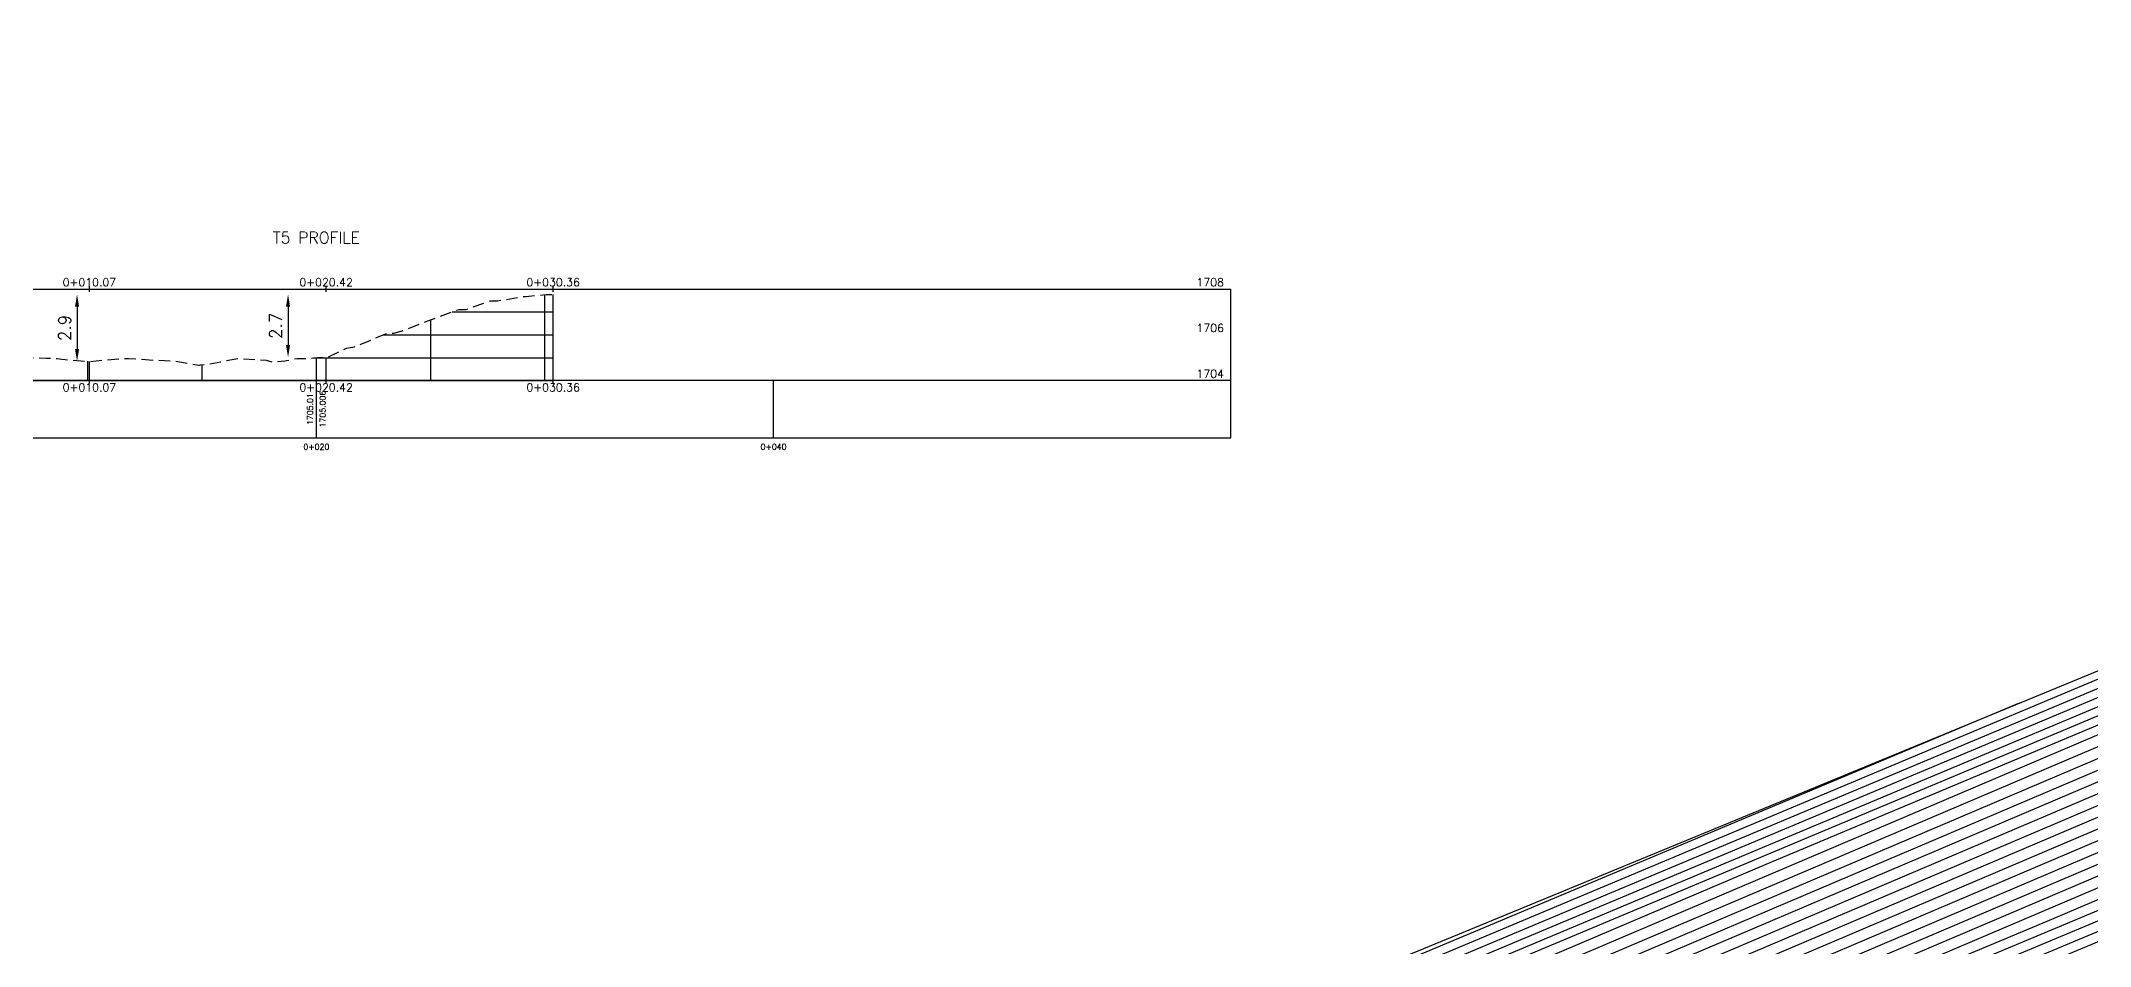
# Model space of a CAD drawing. Header units: metres. Extents: x 419582 to 423558, y 4805372 to 4807539.
# Drawn here: x 420604.5 to 420694.2, y 4805827.7 to 4805867.3 of the extents above; entities that cross this region are included whole.
import ezdxf

# ---------------------------------------------------------------- set-up
doc = ezdxf.new("R2010")
doc.units = ezdxf.units.M
doc.linetypes.add('DASHED', pattern=[0.75, 0.5, -0.25])
for name, color, linetype in [('C-ROAD-PROF', 1, 'DASHED'), ('C-ROAD-PROF-GRID-GEOM', 5, 'Continuous'), ('C-ROAD-PROF-GRID-MAJR', 8, 'Continuous'), ('C-ROAD-PROF-GRID-MINR', 8, 'Continuous'), ('C-ROAD-PROF-TEXT', 11, 'Continuous'), ('C-ROAD-PROF-TICK', 7, 'Continuous'), ('C-ROAD-PROF-TITL', 11, 'Continuous'), ('C-ROAD-PROF-TTLB', 5, 'Continuous'), ('C-TINN-BNDY', 110, 'Continuous'), ('C-TOPO-MAJR', 9, 'Continuous'), ('C-TOPO-MINR', 8, 'Continuous')]:
    doc.layers.add(name, color=color, linetype=linetype)
doc.styles.get("Standard").update_dxf_attribs({"font": 'simplex.shx'})
doc.dimstyles.new('TFO75', dxfattribs={"dimscale": 3, "dimtxt": 0.18, "dimasz": 0.18, "dimexe": 0.18, "dimexo": 0.0625, "dimgap": 0.09, "dimtad": 1, "dimdec": 1, "dimzin": 0, "dimdsep": 46, "dimtxsty": 'Standard', "dimcen": 0.09, "dimse1": 1, "dimse2": 1, "dimclrd": 3, "dimclre": 3, "dimclrt": 1, "dimadec": 4, "dimazin": 0, "dimtfac": 1, "dimtdec": 1, "dimtmove": 0, "dimatfit": 3, "dimfxl": 1, "dimtolj": 1, "dimtzin": 0, "dimarcsym": 0})

# ---------------------------------------------------------------- blocks, each defined once
blk = doc.blocks.new('*D59')
at = {"color": 3, "lineweight": -2, "transparency": 16777216}
blk.add_line((420615.324, 4805855.677), (420615.324, 4805854.009), dxfattribs=at)
at = {"color": 3, "transparency": 16777216}
for points in [[(420615.234, 4805855.677), (420615.414, 4805855.677), (420615.324, 4805856.217)], [(420615.234, 4805854.009), (420615.414, 4805854.009), (420615.324, 4805853.469)]]:
    blk.add_solid(points, dxfattribs=at)
at = {"layer": 'Defpoints', "color": 0, "transparency": 16777216}
for p in [(420625.029, 4805856.217), (420615.324, 4805853.469), (420616.988, 4805853.469)]:
    blk.add_point(p, dxfattribs=at)
at = {"color": 1, "transparency": 16777216, "insert": (420614.784, 4805854.843), "char_height": 0.54, "attachment_point": 5, "rotation": 90}
blk.add_mtext('\\A1;2.7', dxfattribs=at)
blk = doc.blocks.new('*D60')
at = {"color": 3, "lineweight": -2, "transparency": 16777216}
blk.add_line((420606.094, 4805855.677), (420606.094, 4805853.825), dxfattribs=at)
at = {"color": 3, "transparency": 16777216}
for points in [[(420606.004, 4805855.677), (420606.184, 4805855.677), (420606.094, 4805856.217)], [(420606.004, 4805853.825), (420606.184, 4805853.825), (420606.094, 4805853.285)]]:
    blk.add_solid(points, dxfattribs=at)
at = {"layer": 'Defpoints', "color": 0, "transparency": 16777216}
for p in [(420625.029, 4805856.217), (420606.094, 4805853.285), (420606.619, 4805853.285)]:
    blk.add_point(p, dxfattribs=at)
at = {"color": 1, "transparency": 16777216, "insert": (420605.554, 4805854.751), "char_height": 0.54, "attachment_point": 5, "rotation": 90}
blk.add_mtext('\\A1;2.9', dxfattribs=at)
blk = doc.blocks.new('*D61')
at = {"color": 3, "lineweight": -2, "transparency": 16777216}
for p, q in [((420597.727, 4805856.757), (420597.727, 4805857.297)), ((420597.727, 4805856.217), (420597.727, 4805854.993)), ((420597.727, 4805854.453), (420597.727, 4805852.345))]:
    blk.add_line(p, q, dxfattribs=at)
at = {"color": 3, "transparency": 16777216}
for points in [[(420597.637, 4805856.757), (420597.817, 4805856.757), (420597.727, 4805856.217)], [(420597.637, 4805854.453), (420597.817, 4805854.453), (420597.727, 4805854.993)]]:
    blk.add_solid(points, dxfattribs=at)
at = {"layer": 'Defpoints', "color": 0, "transparency": 16777216}
for p in [(420625.029, 4805856.217), (420596.563, 4805854.993), (420597.727, 4805854.993)]:
    blk.add_point(p, dxfattribs=at)
at = {"color": 1, "transparency": 16777216, "insert": (420597.187, 4805853.129), "char_height": 0.54, "attachment_point": 5, "rotation": 90}
blk.add_mtext('\\A1;1.2', dxfattribs=at)

msp = doc.modelspace()

# ---------------------------------------------------------------- linework, layer by layer
at = {"layer": 'C-ROAD-PROF', "color": 1, "linetype": 'DASHED', "lineweight": -3, "flags": 128}
msp.add_lwpolyline([(420596.563, 4805854.993), (420597.022, 4805855.044), (420597.225, 4805855.024), (420597.287, 4805855.008), (420597.335, 4805854.995), (420598.286, 4805854.751), (420598.38, 4805854.737), (420598.579, 4805854.71), (420598.748, 4805854.71), (420599.064, 4805854.471), (420600.017, 4805853.755), (420600.389, 4805853.677), (420600.462, 4805853.665), (420600.469, 4805853.659), (420600.475, 4805853.654), (420602.679, 4805853.5), (420604.738, 4805853.431), (420604.779, 4805853.431), (420605.063, 4805853.431), (420605.223, 4805853.411), (420605.43, 4805853.384), (420605.579, 4805853.364), (420605.803, 4805853.351), (420606.619, 4805853.285), (420606.633, 4805853.283), (420607.909, 4805853.403), (420608.008, 4805853.41), (420608.058, 4805853.41), (420608.159, 4805853.41), (420608.292, 4805853.413), (420608.319, 4805853.414), (420608.351, 4805853.414), (420609.549, 4805853.34), (420610.37, 4805853.304), (420611.417, 4805853.124), (420611.453, 4805853.129), (420611.491, 4805853.135), (420611.851, 4805853.175), (420613.143, 4805853.415), (420614.368, 4805853.342), (420614.647, 4805853.262), (420614.718, 4805853.26), (420614.727, 4805853.262), (420614.736, 4805853.263), (420615.19, 4805853.308), (420615.721, 4805853.418), (420616.231, 4805853.413), (420616.33, 4805853.43), (420616.44, 4805853.45), (420616.633, 4805853.459), (420616.963, 4805853.468), (420616.988, 4805853.464), (420617.054, 4805853.469), (420617.881, 4805853.868), (420618.226, 4805853.923), (420618.309, 4805853.957), (420618.409, 4805853.998), (420619.66, 4805854.519), (420619.671, 4805854.519), (420619.968, 4805854.515), (420620.262, 4805854.61), (420620.284, 4805854.617), (420620.31, 4805854.625), (420621.317, 4805855.012), (420622.474, 4805855.441), (420622.704, 4805855.523), (420622.81, 4805855.56), (420623.005, 4805855.56), (420623.099, 4805855.558), (420623.11, 4805855.558), (420623.184, 4805855.588), (420624.176, 4805855.934), (420624.345, 4805855.942), (420624.487, 4805855.937), (420625.615, 4805856.12), (420625.734, 4805856.131), (420626.619, 4805856.211), (420626.814, 4805856.213), (420626.919, 4805856.217)], dxfattribs=at)
at = {"layer": 'C-ROAD-PROF-GRID-GEOM', "color": 5, "linetype": 'Continuous', "lineweight": -3}
for p, q in [((420626.919, 4805852.45), (420626.919, 4805856.217)), ((420616.988, 4805852.45), (420616.988, 4805853.464)), ((420606.633, 4805852.45), (420606.633, 4805853.283))]:
    msp.add_line(p, q, dxfattribs=at)
at = {"layer": 'C-ROAD-PROF-GRID-MAJR', "color": 8, "linetype": 'Continuous', "lineweight": -3}
for p, q in [((420619.495, 4805854.45), (420626.919, 4805854.45)), ((420616.563, 4805852.45), (420616.563, 4805853.455)), ((420596.563, 4805852.45), (420626.919, 4805852.45))]:
    msp.add_line(p, q, dxfattribs=at)
at = {"layer": 'C-ROAD-PROF-GRID-MINR', "color": 8, "linetype": 'Continuous', "lineweight": -3}
for p, q in [((420626.563, 4805852.45), (420626.563, 4805856.206)), ((420622.498, 4805855.45), (420626.919, 4805855.45)), ((420621.563, 4805852.45), (420621.563, 4805855.104)), ((420616.447, 4805853.45), (420626.919, 4805853.45)), ((420606.563, 4805852.45), (420606.563, 4805853.29)), ((420611.563, 4805852.45), (420611.563, 4805853.143))]:
    msp.add_line(p, q, dxfattribs=at)
at = {"layer": 'C-ROAD-PROF-TEXT', "color": 11, "linetype": 'Continuous', "lineweight": -3}
for p, q in [((420606.633, 4805856.325), (420606.633, 4805856.575)), ((420616.988, 4805856.325), (420616.988, 4805856.575)), ((420626.919, 4805856.325), (420626.919, 4805856.575)), ((420606.633, 4805852.325), (420606.633, 4805852.575)), ((420616.988, 4805852.325), (420616.988, 4805852.575)), ((420626.919, 4805852.325), (420626.919, 4805852.575))]:
    msp.add_line(p, q, dxfattribs=at)
at = {"layer": 'C-ROAD-PROF-TICK', "color": 7, "linetype": 'Continuous', "lineweight": -3}
for p, q in [((420616.563, 4805849.95), (420616.563, 4805852.45)), ((420636.563, 4805849.95), (420636.563, 4805852.45))]:
    msp.add_line(p, q, dxfattribs=at)
at = {"layer": 'C-ROAD-PROF-TTLB', "color": 5, "linetype": 'Continuous', "lineweight": -3}
for p in [(420576.563, 4805856.45), (420656.563, 4805852.45)]:
    msp.add_line(p, (420656.563, 4805856.45), dxfattribs=at)
msp.add_3dface([(420576.563, 4805849.95), (420656.563, 4805849.95), (420656.563, 4805852.45), (420576.563, 4805852.45)], dxfattribs=at)
at = {"layer": 'C-TINN-BNDY', "color": 110, "linetype": 'Continuous', "lineweight": -3, "flags": 128}
msp.add_lwpolyline([(420443.91, 4805743.65), (420493.5, 4805756.98), (420768.14, 4805870.08), (420831.32, 4805906.4), (420889.42, 4805941.39), (420915.5, 4805955.6), (420955.73, 4805979.34), (420991.65, 4805999.26), (421029.07, 4806020.62), (421150.43, 4806089.34), (421193.45, 4806114.76), (421316.74, 4806181.07)], dxfattribs=at)
at = {"layer": 'C-TOPO-MAJR', "color": 9, "linetype": 'Continuous', "lineweight": -3, "flags": 128}
for points, elevation in [([(420767.618, 4805862.096), (420764.728, 4805862.268), (420764.631, 4805862.341), (420764.631, 4805862.39), (420764.542, 4805862.386), (420764.403, 4805862.525), (420764.274, 4805862.587), (420764.211, 4805862.524), (420764.148, 4805862.461), (420764.067, 4805862.585), (420760.637, 4805863.794), (420759.605, 4805864.152), (420759.445, 4805864.305), (420759.495, 4805864.355), (420759.545, 4805864.405), (420759.94, 4805864.837), (420679.966, 4805831.275), (420572.381, 4805785.479), (420552.982, 4805777.355)], 1670), ([(420742.105, 4805859.359), (420585.505, 4805793.638), (420532.421, 4805771.042), (420522.85, 4805767.033), (420517.445, 4805764.75), (420509.975, 4805760.506), (420506.301, 4805755.407), (420506.249, 4805755.355), (420506.197, 4805755.302), (420506.197, 4805755.112), (420508.468, 4805746.03), (420508.575, 4805745.923), (420509.957, 4805740.178), (420511.213, 4805739.099), (420511.213, 4805738.901), (420511.314, 4805738.8), (420512.256, 4805731.718), (420514.469, 4805727.7), (420514.562, 4805727.608), (420514.562, 4805727.392), (420515.961, 4805723.388), (420516.039, 4805723.31), (420516.808, 4805722.7), (420532.812, 4805724.391)], 1665), ([(420749.556, 4805858.324), (420612.341, 4805799.915), (420583.115, 4805787.677), (420566.612, 4805780.704), (420543.805, 4805767.746)], 1675), ([(420734.936, 4805849.528), (420652.301, 4805814.352), (420613.248, 4805797.999), (420591.196, 4805788.681), (420560.721, 4805771.366), (420559.089, 4805769.102), (420559.012, 4805769.025), (420558.936, 4805768.949), (420551.049, 4805753.25)], 1680), ([(420720.315, 4805840.731), (420692.261, 4805828.789), (420643.381, 4805808.321), (420615.78, 4805796.658), (420584.853, 4805779.087), (420581.703, 4805777.338), (420580.618, 4805776.638), (420574.549, 4805773.599), (420574.523, 4805773.573), (420574.498, 4805773.547), (420574.498, 4805773.251), (420574.549, 4805773.199), (420566.803, 4805758.851), (420566.803, 4805758.568), (420565.779, 4805752.995), (420564.717, 4805741.213), (420564.717, 4805740.858), (420564.74, 4805740.835), (420564.575, 4805740.278), (420565.322, 4805739.774), (420571.272, 4805735.898), (420572.636, 4805734.815), (420581.483, 4805735.75)], 1685)]:
    msp.add_lwpolyline(points, dxfattribs=dict(at, elevation=elevation))
at = {"layer": 'C-TOPO-MINR', "color": 8, "linetype": 'Continuous', "lineweight": -3, "flags": 128}
for points, elevation in [([(420767.245, 4805869.508), (420604.397, 4805801.165), (420540.413, 4805773.929), (420528.876, 4805769.098), (420522.361, 4805766.345), (420513.358, 4805761.23), (420508.93, 4805755.084), (420508.867, 4805755.021), (420508.804, 4805754.958), (420508.804, 4805754.811), (420510.562, 4805747.783), (420510.689, 4805747.656), (420512.346, 4805740.769), (420513.374, 4805739.885), (420513.374, 4805739.723), (420513.493, 4805739.604), (420514.264, 4805733.808), (420516.858, 4805729.098), (420516.966, 4805728.99), (420516.966, 4805728.806), (420518.607, 4805724.112), (420518.698, 4805724.021), (420519.6, 4805723.305), (420535.246, 4805724.959)], 1666), ([(420765.419, 4805868.34), (420623.289, 4805808.693), (420548.405, 4805776.816), (420534.903, 4805771.162), (420527.278, 4805767.941), (420516.741, 4805761.954), (420511.559, 4805754.761), (420511.485, 4805754.688), (420511.411, 4805754.614), (420511.411, 4805754.509), (420512.655, 4805749.537), (420512.803, 4805749.388), (420514.735, 4805741.359), (420515.535, 4805740.671), (420515.535, 4805740.545), (420515.672, 4805740.408), (420516.272, 4805735.897), (420519.247, 4805730.495), (420519.371, 4805730.371), (420519.371, 4805730.219), (420521.252, 4805724.837), (420521.357, 4805724.732), (420522.391, 4805723.911), (420537.68, 4805725.527)], 1667), ([(420767.024, 4805864.94), (420765.216, 4805865.339), (420764.85, 4805865.396), (420764.755, 4805865.491), (420764.755, 4805865.7), (420764.802, 4805865.748), (420764.555, 4805865.854), (420764.469, 4805865.768), (420764.383, 4805865.682), (420763.085, 4805866.132), (420762.841, 4805866.365), (420762.917, 4805866.44), (420762.993, 4805866.516), (420763.592, 4805867.173), (420642.182, 4805816.22), (420556.397, 4805779.704), (420540.929, 4805773.227)], 1668), ([(420766.097, 4805863.63), (420764.892, 4805863.768), (420764.822, 4805863.786), (420764.679, 4805863.929), (420764.651, 4805863.901), (420764.622, 4805863.872), (420764.318, 4805863.925), (420764.169, 4805864.154), (420762.644, 4805864.692), (420761.345, 4805865.142), (420761.143, 4805865.335), (420761.206, 4805865.398), (420761.269, 4805865.461), (420761.766, 4805866.005), (420661.074, 4805823.747), (420564.389, 4805782.591), (420546.956, 4805775.291)], 1669), ([(420765.747, 4805861.024), (420765.03, 4805861.066), (420764.323, 4805861.594), (420764.323, 4805861.951), (420764.271, 4805861.949), (420764.253, 4805861.931), (420764.235, 4805861.913), (420764.271, 4805861.877), (420764.271, 4805861.549), (420764.189, 4805861.795), (420764.153, 4805861.831), (420764.071, 4805861.749), (420761.993, 4805861.711), (420758.63, 4805862.897), (420757.866, 4805863.162), (420757.747, 4805863.275), (420757.784, 4805863.312), (420757.821, 4805863.349), (420758.113, 4805863.67), (420698.858, 4805838.802), (420580.373, 4805788.366), (420559.009, 4805779.42), (420546.945, 4805774.322)], 1671), ([(420765.743, 4805859.241), (420765.283, 4805859.033), (420765.15, 4805859.167), (420765.117, 4805859.133), (420765.083, 4805859.1), (420764.552, 4805859.614), (420763.846, 4805860.041), (420763.82, 4805860.015), (420763.793, 4805859.988), (420760.542, 4805861.134), (420760.542, 4805861.26), (420758.81, 4805861.228), (420756.623, 4805861.999), (420756.126, 4805862.172), (420756.049, 4805862.245), (420756.073, 4805862.27), (420756.097, 4805862.294), (420756.287, 4805862.502), (420717.75, 4805846.329), (420588.365, 4805791.253), (420565.036, 4805781.484), (420551.862, 4805775.918)], 1672), ([(420765.663, 4805857.407), (420765.265, 4805857.338), (420765.24, 4805857.312), (420765.215, 4805857.287), (420765.002, 4805857.344), (420764.831, 4805857.515), (420764.711, 4805857.437), (420763.574, 4805858.124), (420763.517, 4805858.067), (420763.46, 4805858.01), (420756.428, 4805860.486), (420756.428, 4805860.76), (420755.627, 4805860.745), (420754.616, 4805861.102), (420754.386, 4805861.181), (420754.35, 4805861.216), (420754.362, 4805861.227), (420754.373, 4805861.238), (420754.461, 4805861.334), (420736.643, 4805853.857), (420596.357, 4805794.141), (420571.062, 4805783.548), (420556.779, 4805777.513), (420537.039, 4805766.298)], 1673), ([(420752.481, 4805860.084), (420604.349, 4805797.028), (420577.089, 4805785.613), (420561.696, 4805779.109), (420540.422, 4805767.022)], 1674), ([(420746.632, 4805856.565), (420620.333, 4805802.803), (420589.142, 4805789.742), (420571.529, 4805782.3), (420547.188, 4805768.47)], 1676), ([(420743.708, 4805854.806), (420628.325, 4805805.69), (420595.169, 4805791.806), (420576.446, 4805783.895), (420550.571, 4805769.194)], 1677), ([(420740.784, 4805853.046), (420636.317, 4805808.578), (420601.195, 4805793.87), (420581.363, 4805785.49), (420553.954, 4805769.918), (420551.307, 4805766.243)], 1678), ([(420737.86, 4805851.287), (420644.309, 4805811.465), (420607.222, 4805795.935), (420586.28, 4805787.086), (420557.338, 4805770.642), (420555.198, 4805767.673), (420555.128, 4805767.603), (420555.059, 4805767.534), (420547.918, 4805753.319)], 1679), ([(420732.012, 4805847.769), (420660.293, 4805817.24), (420619.275, 4805800.063), (420596.113, 4805790.277), (420564.104, 4805772.09), (420562.98, 4805770.531), (420562.896, 4805770.447), (420562.812, 4805770.363), (420554.181, 4805753.181), (420554.095, 4805753.095), (420554.009, 4805753.009), (420554.954, 4805751.557), (420553.984, 4805740.207), (420554.843, 4805737.082), (420554.996, 4805736.929), (420554.996, 4805736.835), (420559.885, 4805733.65), (420561.471, 4805732.392), (420571.749, 4805733.478)], 1681), ([(420729.087, 4805846.009), (420668.285, 4805820.127), (420625.302, 4805802.128), (420601.03, 4805791.872), (420567.487, 4805772.814), (420566.872, 4805771.961), (420566.78, 4805771.869), (420566.689, 4805771.778), (420557.312, 4805753.112), (420557.219, 4805753.019), (420557.125, 4805752.925), (420557.573, 4805752.237), (420556.505, 4805739.746), (420556.963, 4805738.081), (420557.138, 4805737.906), (420557.138, 4805737.856), (420562.732, 4805734.212), (420564.262, 4805732.998), (420574.182, 4805734.046)], 1682), ([(420726.163, 4805844.25), (420676.277, 4805823.015), (420631.328, 4805804.192), (420605.947, 4805793.468), (420570.87, 4805773.538), (420570.763, 4805773.39), (420570.664, 4805773.291), (420570.566, 4805773.193), (420563.759, 4805759.644), (420563.824, 4805759.579), (420560.448, 4805753.326), (420560.448, 4805752.932), (420560.399, 4805752.666), (420559.901, 4805747.138), (420559.784, 4805747.254), (420559.742, 4805747.213), (420559.701, 4805747.171), (420559.027, 4805739.285), (420559.083, 4805739.08), (420559.28, 4805738.883), (420559.28, 4805738.877), (420565.579, 4805734.774), (420567.053, 4805733.604), (420576.616, 4805734.614)], 1683), ([(420723.239, 4805842.491), (420684.269, 4805825.902), (420637.355, 4805806.257), (420610.864, 4805795.063), (420577.438, 4805776.072), (420576.048, 4805775.3), (420575.569, 4805774.991), (420572.891, 4805773.65), (420572.879, 4805773.638), (420572.868, 4805773.627), (420572.868, 4805773.273), (420572.891, 4805773.25), (420563.626, 4805756.089), (420563.626, 4805755.75), (420563.089, 4805752.831), (420561.955, 4805740.249), (420561.955, 4805739.87), (420561.966, 4805739.859), (420561.889, 4805739.601), (420562.235, 4805739.368), (420568.425, 4805735.336), (420569.845, 4805734.209), (420579.05, 4805735.182)], 1684), ([(420691.057, 4805838.336), (420566.613, 4805786.111), (420524.429, 4805768.154), (420516.823, 4805764.969), (420512.528, 4805763.154), (420506.592, 4805759.782), (420503.673, 4805755.73), (420503.631, 4805755.689), (420503.589, 4805755.647), (420503.589, 4805755.414), (420506.375, 4805744.276), (420506.461, 4805744.191), (420507.568, 4805739.588), (420509.052, 4805738.313), (420509.052, 4805738.079), (420509.135, 4805737.996), (420510.248, 4805729.629), (420512.081, 4805726.303), (420512.157, 4805726.226), (420512.157, 4805725.979), (420513.315, 4805722.664), (420513.38, 4805722.599), (420514.017, 4805722.094), (420530.379, 4805723.823)], 1664), ([(420708.245, 4805834.564), (420655.435, 4805812.45), (420625.614, 4805799.849), (420599.683, 4805785.116), (420593.014, 4805781.414), (420590.716, 4805779.931), (420577.867, 4805773.497), (420577.812, 4805773.442), (420577.757, 4805773.387), (420577.757, 4805773.207), (420577.867, 4805773.097), (420573.159, 4805764.376), (420573.159, 4805764.204), (420571.159, 4805753.324), (420570.242, 4805743.14), (420570.242, 4805742.833), (420570.288, 4805742.787), (420569.945, 4805741.63), (420571.497, 4805740.584), (420576.965, 4805737.022), (420578.219, 4805736.027), (420586.35, 4805736.886)], 1687), ([(420711.287, 4805835.379), (420661.461, 4805814.514), (420630.531, 4805801.445), (420607.098, 4805788.131), (420598.669, 4805783.452), (420595.766, 4805781.578), (420579.526, 4805773.447), (420579.457, 4805773.377), (420579.387, 4805773.308), (420579.387, 4805773.186), (420579.526, 4805773.047), (420576.337, 4805767.139), (420576.337, 4805767.022), (420573.849, 4805753.489), (420573.004, 4805744.104), (420573.004, 4805743.821), (420573.062, 4805743.763), (420572.631, 4805742.306), (420574.584, 4805740.989), (420579.812, 4805737.584), (420581.011, 4805736.632), (420588.784, 4805737.454)], 1688), ([(420707.768, 4805833.446), (420667.488, 4805816.578), (420635.447, 4805803.04), (420614.513, 4805791.146), (420604.324, 4805785.49), (420600.815, 4805783.225), (420581.185, 4805773.396), (420581.101, 4805773.312), (420581.017, 4805773.228), (420581.017, 4805773.164), (420581.185, 4805772.996), (420579.514, 4805769.901), (420579.514, 4805769.84), (420576.539, 4805753.653), (420575.766, 4805745.068), (420575.766, 4805744.809), (420575.836, 4805744.739), (420575.316, 4805742.982), (420577.671, 4805741.394), (420582.658, 4805738.146), (420583.802, 4805737.238), (420591.217, 4805738.022)], 1689), ([(420700.253, 4805831.677), (420649.408, 4805810.385), (420620.697, 4805798.254), (420592.268, 4805782.101), (420587.358, 4805779.376), (420585.667, 4805778.285), (420576.208, 4805773.548), (420576.168, 4805773.508), (420576.127, 4805773.467), (420576.127, 4805773.229), (420576.208, 4805773.148), (420569.981, 4805761.614), (420569.981, 4805761.386), (420568.469, 4805753.16), (420567.479, 4805742.177), (420567.479, 4805741.846), (420567.514, 4805741.811), (420567.26, 4805740.954), (420568.41, 4805740.179), (420574.118, 4805736.46), (420575.428, 4805735.421), (420583.917, 4805736.318)], 1686)]:
    msp.add_lwpolyline(points, dxfattribs=dict(at, elevation=elevation))

# ---------------------------------------------------------------- texts
at = {"layer": 'C-ROAD-PROF-TEXT', "color": 11, "linetype": 'Continuous', "lineweight": -3}
for s, insert, char_height, attachment_point in [('0+010.07', (420606.633, 4805856.575), 0.35, 8), ('0+020.42', (420616.988, 4805856.575), 0.35, 8), ('0+030.36', (420626.919, 4805856.575), 0.35, 8), ('{\\C256;1708}', (420655.064, 4805856.75), 0.35, 4), ('{\\C256;1706}', (420655.064, 4805854.75), 0.35, 4), ('{\\C256;1704}', (420655.064, 4805852.75), 0.35, 4), ('0+010.07', (420606.633, 4805852.325), 0.35, 2), ('0+020.42', (420616.988, 4805852.325), 0.35, 2), ('0+030.36', (420626.919, 4805852.325), 0.35, 2), ('0+020', (420616.563, 4805849.675), 0.25, 2), ('0+040', (420636.563, 4805849.675), 0.25, 2)]:
    msp.add_mtext(s, dxfattribs=dict(at, insert=insert, char_height=char_height, attachment_point=attachment_point))
at = {"layer": 'C-ROAD-PROF-TEXT', "color": 11, "linetype": 'Continuous', "lineweight": -3, "char_height": 0.25, "rotation": 90}
for s, insert, attachment_point in [('1705.01', (420616.413, 4805851.2), 8), ('1705.006', (420616.713, 4805851.2), 2)]:
    msp.add_mtext(s, dxfattribs=dict(at, insert=insert, attachment_point=attachment_point))
at = {"layer": 'C-ROAD-PROF-TITL', "color": 11, "linetype": 'Continuous', "lineweight": -3, "insert": (420616.563, 4805858.45), "char_height": 0.5, "attachment_point": 8}
msp.add_mtext('T5 PROFILE', dxfattribs=at)

# ---------------------------------------------------------------- dimensions: what is measured, and where the dimension line sits
for base, p2, picture, middle in [((420597.727, 4805854.993), (420596.563, 4805854.993), '*D61', (420597.187, 4805853.129)), ((420606.094, 4805853.285), (420606.619, 4805853.285), '*D60', (420605.554, 4805854.751)), ((420615.324, 4805853.469), (420616.988, 4805853.469), '*D59', (420614.784, 4805854.843))]:
    dim = msp.add_linear_dim(base=base, p1=(420625.029, 4805856.217), p2=p2, angle=90, dimstyle='TFO75')
    dim.commit()
    dim.dimension.update_dxf_attribs({"geometry": picture, "text_midpoint": middle})

doc.saveas('drawing.dxf')
